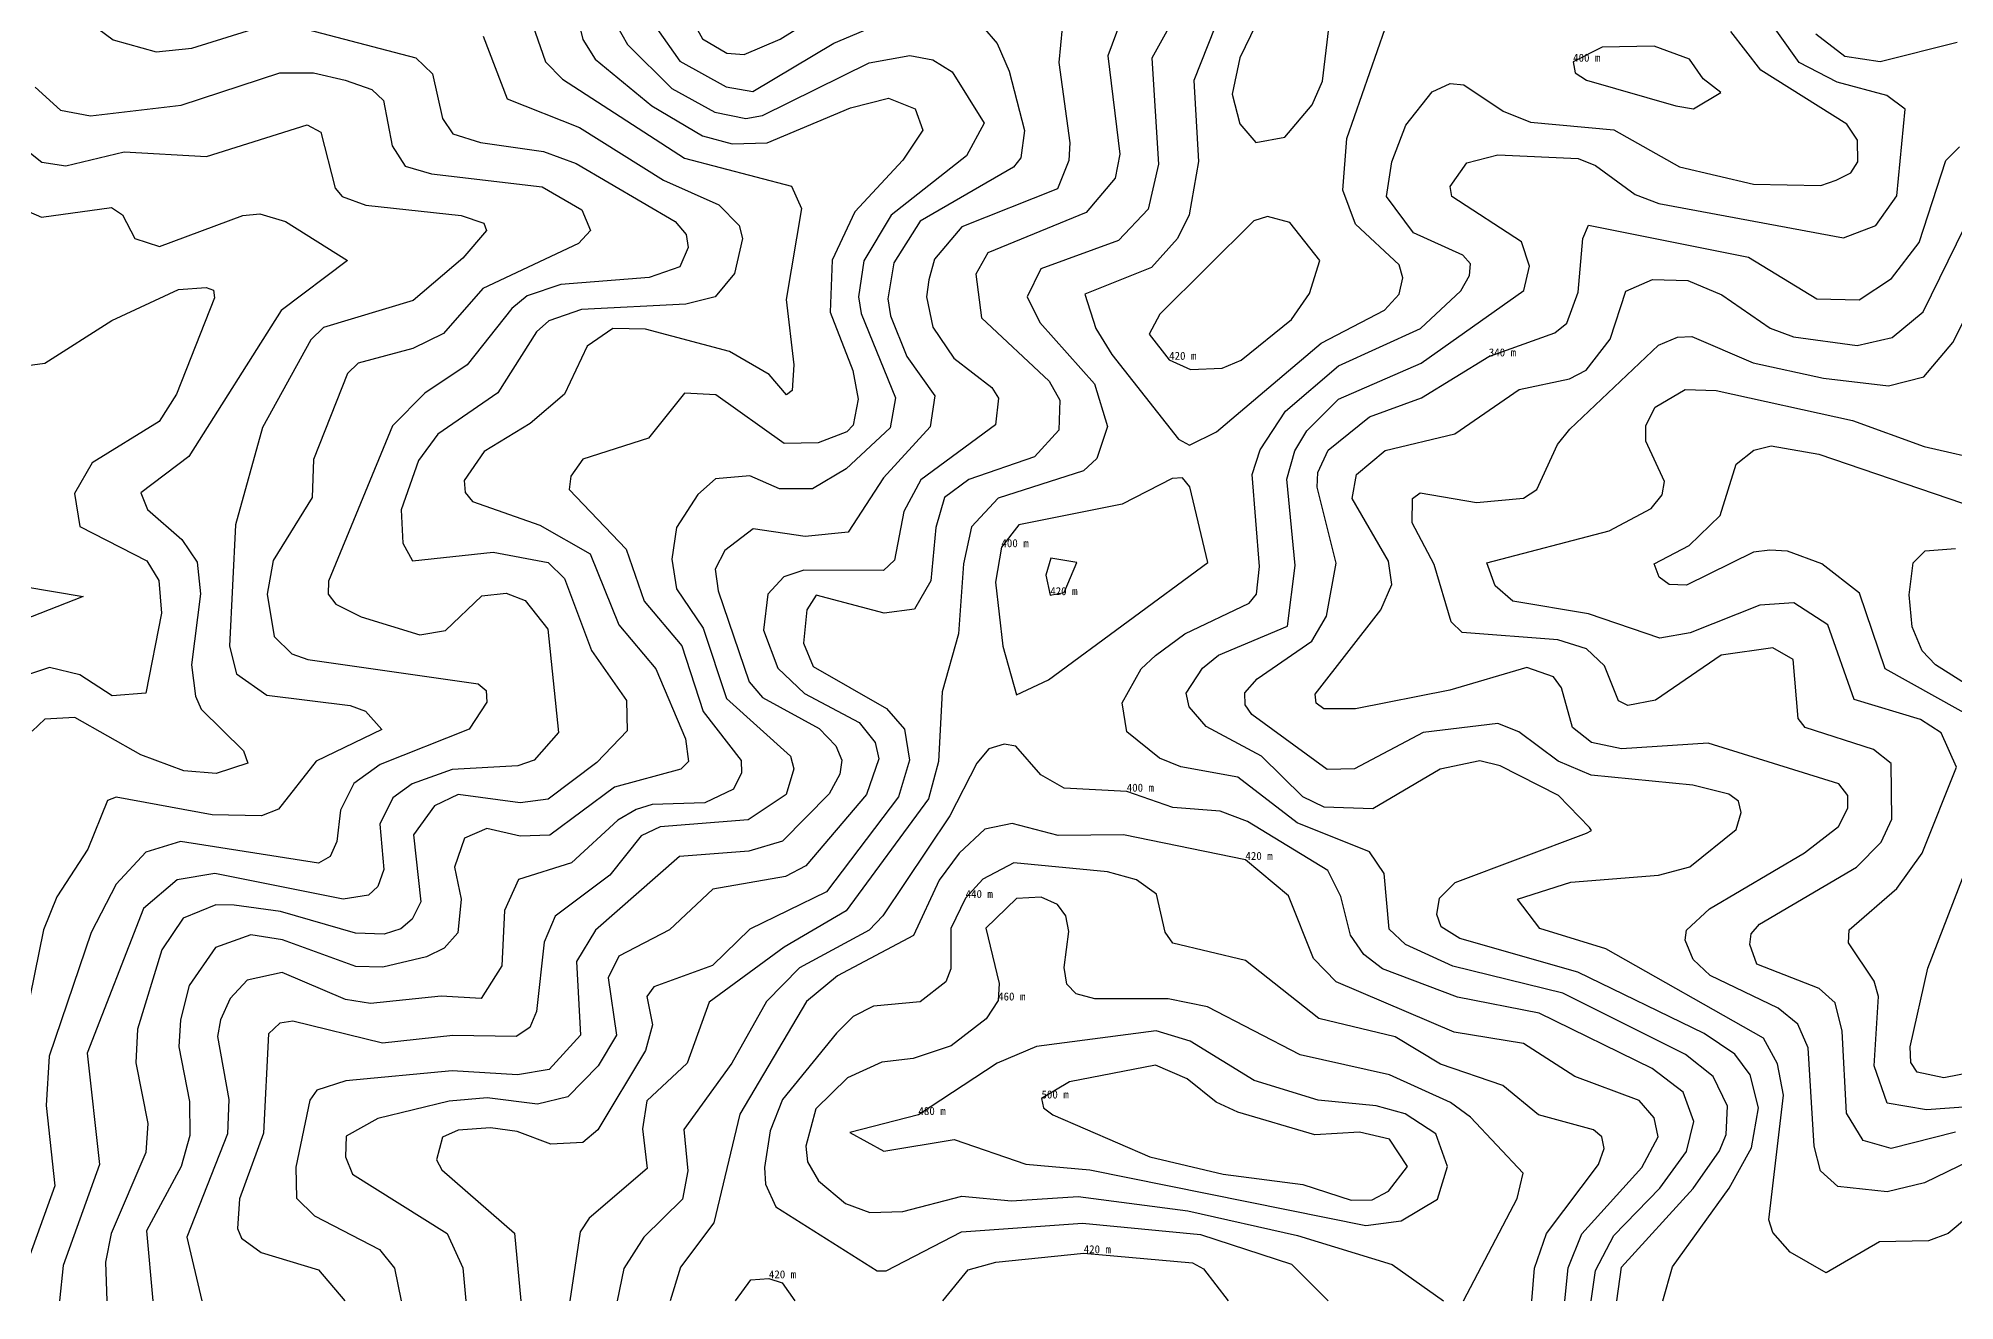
# Model space of a CAD drawing. Extents: x 111 to 2218288, y 28 to 1447839.
# Drawn here: x 110.82632 to 110.84488, y 27.71234 to 27.72457 of the extents above; entities that cross this region are included whole.
import ezdxf

# ---------------------------------------------------------------- set-up
doc = ezdxf.new("R2010")
doc.units = 0
doc.header["$MEASUREMENT"] = 0
for name, color, linetype in [('Contour_Line_Intermediate', 7, 'Continuous'), ('Contour_Line_Major', 7, 'Continuous'), ('Contour_Line_Minor', 7, 'Continuous'), ('FeatureAttribs', 7, 'Continuous')]:
    doc.layers.add(name, color=color, linetype=linetype)
doc.styles.get("Standard").update_dxf_attribs({"font": 'simhei.ttf'})

# ---------------------------------------------------------------- blocks, each defined once
blk = doc.blocks.new('FEATURE')

msp = doc.modelspace()

# ---------------------------------------------------------------- linework, layer by layer
at = {"layer": 'Contour_Line_Intermediate', "color": 36, "true_color": 0x804000}
for points in [[(110.831915, 27.72471, 220), (110.832026, 27.724516, 220), (110.832456, 27.724088, 220), (110.832871, 27.723859, 220), (110.833173, 27.723798, 220), (110.833334, 27.723827, 220), (110.834367, 27.724338, 220), (110.834761, 27.724407, 220), (110.834982, 27.724367, 220), (110.83517, 27.724251, 220), (110.835479, 27.723753, 220), (110.83531, 27.723437, 220), (110.834581, 27.722862, 220), (110.834316, 27.722418, 220), (110.834264, 27.722069, 220), (110.834289, 27.721907, 220), (110.834623, 27.721089, 220), (110.83457, 27.720801, 220), (110.834145, 27.720401, 220), (110.833816, 27.72021, 220), (110.833496, 27.720208, 220), (110.83321, 27.720333, 220), (110.832879, 27.720306, 220), (110.832705, 27.720155, 220), (110.8325, 27.719835, 220), (110.832455, 27.719527, 220), (110.832501, 27.719239, 220), (110.832759, 27.718857, 220), (110.832984, 27.718177, 220), (110.833604, 27.717616, 220), (110.833638, 27.717496, 220), (110.833563, 27.717247, 220), (110.833194, 27.716999, 220), (110.832341, 27.716932, 220), (110.832156, 27.716845, 220), (110.831853, 27.716463, 220), (110.831324, 27.716067, 220), (110.831219, 27.715814, 220), (110.831142, 27.715143, 220), (110.83108, 27.714988, 220), (110.830947, 27.7149, 220), (110.830332, 27.714912, 220), (110.829652, 27.714835, 220), (110.828782, 27.715048, 220), (110.828657, 27.71503, 220), (110.828548, 27.714927, 220), (110.828497, 27.713965, 220), (110.828265, 27.713326, 220), (110.828245, 27.713041, 220), (110.828285, 27.712946, 220), (110.828475, 27.712809, 220), (110.829031, 27.712638, 220), (110.829285, 27.71234, 220)], [(110.84489, 27.713974, 220), (110.844268, 27.713814, 220), (110.843996, 27.713893, 220), (110.843835, 27.714157, 220), (110.843792, 27.714954, 220), (110.843725, 27.715227, 220), (110.843572, 27.715366, 220), (110.842968, 27.715601, 220), (110.842898, 27.715791, 220), (110.842913, 27.715896, 220), (110.842994, 27.715988, 220), (110.843933, 27.716541, 220), (110.84417, 27.716784, 220), (110.844274, 27.717007, 220), (110.844269, 27.717548, 220), (110.844096, 27.717681, 220), (110.843435, 27.717897, 220), (110.843368, 27.717982, 220), (110.84332, 27.718556, 220), (110.843121, 27.718668, 220), (110.842621, 27.718597, 220), (110.841986, 27.71816, 220), (110.841718, 27.718109, 220), (110.841625, 27.718153, 220), (110.84149, 27.718494, 220), (110.841317, 27.718658, 220), (110.841037, 27.718745, 220), (110.840111, 27.718816, 220), (110.840005, 27.718919, 220), (110.839842, 27.719475, 220), (110.839627, 27.71988, 220), (110.83963, 27.720116, 220), (110.839704, 27.720171, 220), (110.840249, 27.720075, 220), (110.840705, 27.720119, 220), (110.840835, 27.720201, 220), (110.841035, 27.720637, 220), (110.841155, 27.720786, 220), (110.842014, 27.721602, 220), (110.842198, 27.721679, 220), (110.842337, 27.721686, 220), (110.84293, 27.721429, 220), (110.843613, 27.721282, 220), (110.844241, 27.721208, 220), (110.844585, 27.721294, 220), (110.844866, 27.721628, 220), (110.845431, 27.722746, 220)], [(110.839583, 27.713641, 420), (110.839409, 27.713906, 420), (110.839118, 27.713975, 420), (110.838685, 27.713947, 420), (110.837937, 27.714166, 420), (110.837729, 27.714263, 420), (110.837447, 27.714491, 420), (110.83714, 27.714624, 420), (110.836306, 27.71446, 420), (110.836036, 27.7143, 420), (110.836057, 27.714211, 420), (110.836147, 27.714142, 420), (110.837086, 27.713736, 420), (110.837795, 27.713568, 420), (110.838568, 27.713466, 420), (110.839036, 27.713316, 420), (110.83924, 27.713319, 420), (110.839398, 27.713401, 420), (110.839583, 27.713641, 420)]]:
    msp.add_polyline3d(points, dxfattribs=at)
at = {"layer": 'Contour_Line_Major', "color": 36, "true_color": 0x804000}
for points in [[(110.837913, 27.725181, 320), (110.837511, 27.724167, 320), (110.837557, 27.72338, 320), (110.837468, 27.722864, 320), (110.837355, 27.722634, 320), (110.837102, 27.722353, 320), (110.836456, 27.722096, 320), (110.836564, 27.721761, 320), (110.836716, 27.721511, 320), (110.837363, 27.720691, 320), (110.837471, 27.720632, 320), (110.837733, 27.720762, 320), (110.838747, 27.721621, 320), (110.839358, 27.72194, 320), (110.8395, 27.722095, 320), (110.839536, 27.722253, 320), (110.839502, 27.722379, 320), (110.839078, 27.722772, 320), (110.838956, 27.723103, 320), (110.838995, 27.723603, 320), (110.839365, 27.724671, 320)], [(110.842618, 27.724049, 320), (110.842446, 27.724181, 320), (110.842313, 27.724373, 320), (110.841972, 27.724499, 320), (110.841467, 27.72449, 320), (110.841187, 27.724348, 320), (110.841208, 27.724241, 320), (110.841316, 27.724169, 320), (110.842181, 27.723921, 320), (110.842352, 27.723891, 320), (110.842618, 27.724049, 320)], [(110.826287, 27.724101, 120), (110.826532, 27.723878, 120), (110.826821, 27.723823, 120), (110.8277, 27.723926, 120), (110.828658, 27.72424, 120), (110.828984, 27.724239, 120), (110.829288, 27.724168, 120), (110.829549, 27.72408, 120), (110.829661, 27.723973, 120), (110.829745, 27.723532, 120), (110.82987, 27.723334, 120), (110.830127, 27.723262, 120), (110.831197, 27.723135, 120), (110.831581, 27.722911, 120), (110.831667, 27.722711, 120), (110.83155, 27.722586, 120), (110.830623, 27.722151, 120), (110.830242, 27.721714, 120), (110.829946, 27.721569, 120), (110.829416, 27.721427, 120), (110.829312, 27.721326, 120), (110.828982, 27.720492, 120), (110.828971, 27.720124, 120), (110.828591, 27.719515, 120), (110.828535, 27.719187, 120), (110.8286, 27.718777, 120), (110.828774, 27.718609, 120), (110.828929, 27.718555, 120), (110.830577, 27.718319, 120), (110.830654, 27.718255, 120), (110.830663, 27.718141, 120), (110.830492, 27.717878, 120), (110.829627, 27.717538, 120), (110.829374, 27.717352, 120), (110.829245, 27.717093, 120), (110.829209, 27.71679, 120), (110.829144, 27.716646, 120), (110.829032, 27.716582, 120), (110.827694, 27.716791, 120), (110.827359, 27.716686, 120), (110.827071, 27.716377, 120), (110.826828, 27.71591, 120), (110.826423, 27.71471, 120), (110.826391, 27.714233, 120), (110.826477, 27.713454, 120), (110.826193, 27.712664, 120)], [(110.837649, 27.719496, 320), (110.837474, 27.720228, 320), (110.837402, 27.720316, 320), (110.837301, 27.720308, 320), (110.836816, 27.720059, 320), (110.835816, 27.719861, 320), (110.835648, 27.719643, 320), (110.835589, 27.719305, 320), (110.835661, 27.718685, 320), (110.835793, 27.718212, 320), (110.836105, 27.718358, 320), (110.837649, 27.719496, 320)], [(110.841363, 27.71234, 320), (110.841404, 27.712633, 320), (110.841582, 27.712972, 320), (110.842026, 27.713431, 320), (110.842286, 27.713787, 320), (110.842356, 27.714076, 320), (110.842252, 27.714361, 320), (110.841953, 27.71459, 320), (110.840859, 27.715126, 320), (110.840068, 27.715283, 320), (110.839339, 27.715558, 320), (110.839159, 27.715697, 320), (110.839031, 27.715883, 320), (110.838937, 27.716259, 320), (110.838811, 27.716509, 320), (110.838033, 27.716984, 320), (110.837768, 27.717086, 320), (110.837308, 27.717121, 320), (110.836862, 27.717274, 320), (110.836255, 27.717307, 320), (110.836029, 27.717438, 320), (110.835787, 27.717716, 320), (110.835673, 27.717735, 320), (110.835525, 27.717688, 320), (110.835409, 27.717549, 320), (110.835147, 27.71704, 320), (110.8345, 27.716069, 320), (110.834366, 27.715932, 320), (110.833692, 27.715565, 320), (110.833372, 27.715239, 320), (110.833037, 27.714641, 320), (110.83257, 27.713999, 320), (110.832611, 27.7136, 320), (110.832559, 27.713325, 320), (110.832182, 27.712955, 320), (110.831988, 27.712652, 320), (110.831926, 27.71234, 320)]]:
    msp.add_polyline3d(points, dxfattribs=at)
at = {"layer": 'Contour_Line_Minor', "color": 36, "true_color": 0x804000}
for points in [[(110.836971, 27.725201, 280), (110.836678, 27.724405, 280), (110.836794, 27.723451, 280), (110.836751, 27.723218, 280), (110.836469, 27.722886, 280), (110.835517, 27.722496, 280), (110.8354, 27.72229, 280), (110.835455, 27.721867, 280), (110.83611, 27.721251, 280), (110.836213, 27.721068, 280), (110.836204, 27.720778, 280), (110.835967, 27.720518, 280), (110.835333, 27.720298, 280), (110.835095, 27.720124, 280), (110.835013, 27.719835, 280), (110.834965, 27.719317, 280), (110.834807, 27.719042, 280), (110.834512, 27.719003, 280), (110.833852, 27.719177, 280), (110.833762, 27.719036, 280), (110.833731, 27.718712, 280), (110.833823, 27.718488, 280), (110.834533, 27.71808, 280), (110.83471, 27.717878, 280), (110.834758, 27.71758, 280), (110.834652, 27.717223, 280), (110.833954, 27.716303, 280), (110.833209, 27.715941, 280), (110.83285, 27.715588, 280), (110.832281, 27.715382, 280), (110.832213, 27.715288, 280), (110.832266, 27.715014, 280), (110.8322, 27.714764, 280), (110.831739, 27.713996, 280), (110.831591, 27.713874, 280), (110.831282, 27.713856, 280), (110.830957, 27.713981, 280), (110.830697, 27.714015, 280), (110.830383, 27.713994, 280), (110.830231, 27.713924, 280), (110.830173, 27.713705, 280), (110.830226, 27.713608, 280), (110.830931, 27.712994, 280), (110.830992, 27.71234, 280)], [(110.837538, 27.725165, 300), (110.837106, 27.724382, 300), (110.837168, 27.723355, 300), (110.837068, 27.72292, 300), (110.836781, 27.722616, 300), (110.836028, 27.722339, 300), (110.835898, 27.72207, 300), (110.836021, 27.721819, 300), (110.836548, 27.721227, 300), (110.836676, 27.720813, 300), (110.836571, 27.720504, 300), (110.836444, 27.720383, 300), (110.835615, 27.720119, 300), (110.835359, 27.719839, 300), (110.83528, 27.719481, 300), (110.835232, 27.718803, 300), (110.835072, 27.718242, 300), (110.835038, 27.717565, 300), (110.83494, 27.717205, 300), (110.834142, 27.716118, 300), (110.833544, 27.715765, 300), (110.832815, 27.715232, 300), (110.832602, 27.714643, 300), (110.832211, 27.714277, 300), (110.83217, 27.714007, 300), (110.832215, 27.713621, 300), (110.831655, 27.713139, 300), (110.831567, 27.713008, 300), (110.831466, 27.71234, 300)], [(110.831475, 27.725046, 200), (110.831591, 27.724564, 200), (110.831713, 27.724372, 200), (110.83226, 27.723919, 200), (110.832751, 27.723629, 200), (110.833039, 27.723551, 200), (110.833377, 27.723562, 200), (110.834185, 27.723902, 200), (110.834553, 27.723996, 200), (110.834811, 27.723891, 200), (110.834887, 27.723686, 200), (110.834693, 27.723394, 200), (110.834228, 27.722892, 200), (110.834007, 27.722425, 200), (110.833989, 27.72192, 200), (110.834208, 27.721356, 200), (110.834261, 27.721079, 200), (110.834212, 27.720827, 200), (110.83415, 27.720761, 200), (110.833873, 27.720655, 200), (110.833544, 27.720647, 200), (110.83288, 27.72112, 200), (110.832577, 27.721135, 200), (110.832229, 27.720701, 200), (110.831592, 27.720495, 200), (110.831475, 27.720332, 200), (110.831459, 27.720202, 200), (110.832013, 27.719624, 200), (110.832186, 27.71912, 200), (110.832551, 27.718686, 200), (110.832759, 27.718051, 200), (110.833126, 27.717574, 200), (110.83313, 27.717455, 200), (110.833052, 27.717298, 200), (110.832773, 27.717164, 200), (110.832263, 27.717149, 200), (110.83211, 27.7171, 200), (110.83193, 27.716997, 200), (110.831481, 27.716584, 200), (110.830968, 27.716423, 200), (110.830832, 27.716123, 200), (110.830806, 27.715586, 200), (110.830607, 27.71527, 200), (110.830219, 27.715291, 200), (110.829536, 27.715219, 200), (110.829292, 27.71526, 200), (110.82868, 27.715521, 200), (110.82834, 27.715448, 200), (110.828175, 27.715268, 200), (110.828082, 27.715062, 200), (110.828053, 27.7149, 200), (110.828163, 27.714291, 200), (110.828151, 27.713956, 200), (110.827754, 27.712956, 200), (110.8279, 27.71234, 200)], [(110.832619, 27.724809, 260), (110.83275, 27.724569, 260), (110.832988, 27.724431, 260), (110.833155, 27.724418, 260), (110.833503, 27.724566, 260), (110.834187, 27.724992, 260)], [(110.838265, 27.725021, 340), (110.837959, 27.724386, 340), (110.837884, 27.724033, 340), (110.837958, 27.723746, 340), (110.838113, 27.723566, 340), (110.838393, 27.723615, 340), (110.838658, 27.723929, 340), (110.838758, 27.724159, 340), (110.838821, 27.724673, 340)], [(110.826757, 27.72477, 140), (110.827043, 27.72456, 140), (110.827458, 27.724444, 140), (110.827803, 27.724478, 140), (110.828487, 27.724693, 140)], [(110.831056, 27.724848, 180), (110.831229, 27.724347, 180), (110.831395, 27.724178, 180), (110.832576, 27.723413, 180), (110.833615, 27.723141, 180), (110.83371, 27.722925, 180), (110.833563, 27.722043, 180), (110.833637, 27.721409, 180), (110.833619, 27.721162, 180), (110.833564, 27.721118, 180), (110.833398, 27.721317, 180), (110.833013, 27.721541, 180), (110.832199, 27.721756, 180), (110.831883, 27.721762, 180), (110.831634, 27.721592, 180), (110.831416, 27.721126, 180), (110.831082, 27.72084, 180), (110.830635, 27.72057, 180), (110.830441, 27.720289, 180), (110.830451, 27.720174, 180), (110.830522, 27.720086, 180), (110.831174, 27.719855, 180), (110.831664, 27.71958, 180), (110.831942, 27.718892, 180), (110.8323, 27.718463, 180), (110.832586, 27.717787, 180), (110.832617, 27.717566, 180), (110.832543, 27.717492, 180), (110.8319, 27.717317, 180), (110.831274, 27.716852, 180), (110.830985, 27.716842, 180), (110.830663, 27.716915, 180), (110.830445, 27.716823, 180), (110.83035, 27.716541, 180), (110.830414, 27.716233, 180), (110.830381, 27.715907, 180), (110.83025, 27.715756, 180), (110.830079, 27.715672, 180), (110.829655, 27.715573, 180), (110.829392, 27.715579, 180), (110.828681, 27.715839, 180), (110.828377, 27.715886, 180), (110.828032, 27.715762, 180), (110.827778, 27.715394, 180), (110.827693, 27.715063, 180), (110.827679, 27.7148, 180), (110.82778, 27.71427, 180), (110.827786, 27.713941, 180), (110.827702, 27.713642, 180), (110.827366, 27.713018, 180), (110.827426, 27.71234, 180)], [(110.836254, 27.724843, 260), (110.836203, 27.72434, 260), (110.83631, 27.723561, 260), (110.836301, 27.723389, 260), (110.83619, 27.723116, 260), (110.835263, 27.722748, 260), (110.835, 27.722433, 260), (110.834944, 27.722235, 260), (110.834923, 27.72207, 260), (110.834983, 27.721774, 260), (110.835188, 27.721476, 260), (110.835556, 27.721191, 260), (110.835618, 27.721088, 260), (110.835589, 27.720829, 260), (110.834867, 27.720296, 260), (110.834701, 27.71999, 260), (110.834613, 27.719516, 260), (110.834504, 27.719417, 260), (110.833732, 27.719421, 260), (110.833541, 27.719355, 260), (110.833386, 27.719186, 260), (110.833343, 27.718838, 260), (110.833483, 27.718469, 260), (110.83374, 27.718226, 260), (110.834271, 27.717944, 260), (110.834425, 27.717749, 260), (110.834461, 27.717591, 260), (110.834342, 27.717245, 260), (110.833752, 27.716555, 260), (110.833557, 27.716452, 260), (110.832852, 27.71633, 260), (110.832433, 27.715934, 260), (110.831942, 27.71568, 260), (110.831836, 27.715468, 260), (110.831917, 27.714914, 260), (110.831742, 27.714615, 260), (110.831448, 27.714315, 260), (110.831152, 27.714246, 260), (110.830665, 27.714306, 260), (110.830296, 27.714274, 260), (110.829606, 27.714106, 260), (110.829299, 27.713936, 260), (110.829292, 27.713733, 260), (110.829359, 27.713566, 260), (110.830279, 27.712991, 260), (110.830431, 27.712658, 260), (110.83046, 27.71234, 260)], [(110.842057, 27.71234, 280), (110.842151, 27.71267, 280), (110.8427, 27.713432, 280), (110.842914, 27.713821, 280), (110.842982, 27.714211, 280), (110.842901, 27.714528, 280), (110.842753, 27.714729, 280), (110.842455, 27.714931, 280), (110.841231, 27.715524, 280), (110.840089, 27.715849, 280), (110.839908, 27.715962, 280), (110.839867, 27.716083, 280), (110.839891, 27.716241, 280), (110.840044, 27.716394, 280), (110.841315, 27.716871, 280), (110.841366, 27.716896, 280), (110.841345, 27.716927, 280), (110.841044, 27.717238, 280), (110.84048, 27.717525, 280), (110.840282, 27.717572, 280), (110.839898, 27.717491, 280), (110.839245, 27.717107, 280), (110.838775, 27.717123, 280), (110.838568, 27.717224, 280), (110.838168, 27.717619, 280), (110.837633, 27.717905, 280), (110.837468, 27.718097, 280), (110.837438, 27.718227, 280), (110.837597, 27.71847, 280), (110.837752, 27.718595, 280), (110.838421, 27.718878, 280), (110.838494, 27.719467, 280), (110.838412, 27.720303, 280), (110.838492, 27.720578, 280), (110.838608, 27.720769, 280), (110.838915, 27.721079, 280), (110.839713, 27.721426, 280), (110.84071, 27.722129, 280), (110.840764, 27.722367, 280), (110.840688, 27.722602, 280), (110.84001, 27.723041, 280), (110.839996, 27.723137, 280), (110.840156, 27.723368, 280), (110.840456, 27.723444, 280), (110.841234, 27.723409, 280), (110.841404, 27.723343, 280), (110.841787, 27.723062, 280), (110.842017, 27.722973, 280), (110.843805, 27.722642, 280), (110.844121, 27.722759, 280), (110.844324, 27.723047, 280), (110.844405, 27.723887, 280), (110.844226, 27.724021, 280), (110.843744, 27.724151, 280), (110.843376, 27.724339, 280), (110.842976, 27.724901, 280)], [(110.828716, 27.724716, 140), (110.829973, 27.724386, 140), (110.830136, 27.724231, 140), (110.830233, 27.723797, 140), (110.830334, 27.72365, 140), (110.830601, 27.723564, 140), (110.83121, 27.723477, 140), (110.831528, 27.723362, 140), (110.832486, 27.722798, 140), (110.832594, 27.722672, 140), (110.832614, 27.722548, 140), (110.832531, 27.722361, 140), (110.832236, 27.722255, 140), (110.831379, 27.72219, 140), (110.831054, 27.722078, 140), (110.830904, 27.721955, 140), (110.830473, 27.721411, 140), (110.83006, 27.721137, 140), (110.829749, 27.720818, 140), (110.829129, 27.719312, 140), (110.829125, 27.719189, 140), (110.8292, 27.71909, 140), (110.829443, 27.718968, 140), (110.830013, 27.718794, 140), (110.830262, 27.718836, 140), (110.830614, 27.71917, 140), (110.830848, 27.719196, 140), (110.831033, 27.719126, 140), (110.831252, 27.718848, 140), (110.831358, 27.717848, 140), (110.831122, 27.71758, 140), (110.830961, 27.717524, 140), (110.830326, 27.717489, 140), (110.829939, 27.717348, 140), (110.829752, 27.717215, 140), (110.829626, 27.716959, 140), (110.829664, 27.716518, 140), (110.829606, 27.716353, 140), (110.829516, 27.716272, 140), (110.829269, 27.716233, 140), (110.828027, 27.716481, 140), (110.827663, 27.71642, 140), (110.827334, 27.716142, 140), (110.826789, 27.714739, 140), (110.826909, 27.713661, 140), (110.826558, 27.712681, 140), (110.826523, 27.71234, 140)], [(110.830625, 27.724597, 160), (110.83086, 27.723988, 160), (110.831561, 27.72371, 160), (110.832373, 27.7232, 160), (110.832911, 27.722961, 160), (110.833107, 27.722762, 160), (110.83314, 27.722636, 160), (110.833061, 27.722295, 160), (110.832875, 27.722069, 160), (110.83259, 27.721999, 160), (110.831578, 27.721948, 160), (110.831262, 27.721836, 160), (110.831142, 27.721729, 160), (110.830768, 27.721139, 160), (110.830188, 27.720737, 160), (110.830001, 27.720484, 160), (110.829831, 27.720006, 160), (110.829848, 27.719681, 160), (110.829943, 27.71951, 160), (110.830722, 27.719596, 160), (110.831257, 27.719496, 160), (110.831415, 27.719339, 160), (110.831677, 27.718643, 160), (110.832014, 27.718157, 160), (110.832021, 27.717863, 160), (110.831728, 27.717557, 160), (110.831257, 27.717201, 160), (110.830985, 27.717165, 160), (110.830384, 27.717246, 160), (110.830156, 27.717135, 160), (110.829953, 27.716854, 160), (110.830021, 27.716206, 160), (110.82994, 27.716038, 160), (110.82983, 27.715944, 160), (110.829667, 27.715892, 160), (110.82939, 27.715901, 160), (110.828663, 27.716111, 160), (110.828214, 27.716174, 160), (110.828036, 27.716177, 160), (110.827719, 27.716049, 160), (110.827512, 27.715741, 160), (110.827276, 27.714973, 160), (110.827262, 27.714645, 160), (110.827376, 27.714056, 160), (110.827358, 27.713775, 160), (110.827023, 27.712993, 160), (110.826969, 27.712713, 160), (110.826981, 27.71234, 160)], [(110.835468, 27.724686, 240), (110.835605, 27.724524, 240), (110.835723, 27.724256, 240), (110.83587, 27.72368, 240), (110.835836, 27.723416, 240), (110.835765, 27.723326, 240), (110.834862, 27.722801, 240), (110.834605, 27.722398, 240), (110.834546, 27.72205, 240), (110.834572, 27.721884, 240), (110.834731, 27.721491, 240), (110.835001, 27.721109, 240), (110.834956, 27.720808, 240), (110.834505, 27.720314, 240), (110.834162, 27.719787, 240), (110.833746, 27.719747, 240), (110.833241, 27.719821, 240), (110.832967, 27.71961, 240), (110.832873, 27.719429, 240), (110.832902, 27.719219, 240), (110.833203, 27.718338, 240), (110.833334, 27.718186, 240), (110.833882, 27.717887, 240), (110.834045, 27.717719, 240), (110.8341, 27.717578, 240), (110.834082, 27.717443, 240), (110.83398, 27.717253, 240), (110.833528, 27.716793, 240), (110.8332, 27.716698, 240), (110.83253, 27.716645, 240), (110.831716, 27.715932, 240), (110.831532, 27.715628, 240), (110.83157, 27.714913, 240), (110.831265, 27.71458, 240), (110.83096, 27.71453, 240), (110.830325, 27.714568, 240), (110.829296, 27.714472, 240), (110.829016, 27.714382, 240), (110.828947, 27.714285, 240), (110.828811, 27.713634, 240), (110.828819, 27.713333, 240), (110.828991, 27.713164, 240), (110.829623, 27.712835, 240), (110.829769, 27.712656, 240), (110.829833, 27.71234, 240)], [(110.832309, 27.724671, 240), (110.832533, 27.724353, 240), (110.832982, 27.724105, 240), (110.833238, 27.724059, 240), (110.834025, 27.724528, 240), (110.834493, 27.724725, 240)], [(110.841611, 27.71234, 300), (110.841657, 27.712666, 300), (110.842351, 27.713427, 300), (110.842605, 27.713793, 300), (110.842669, 27.713951, 300), (110.842684, 27.714224, 300), (110.842542, 27.714513, 300), (110.842276, 27.714725, 300), (110.841087, 27.715321, 300), (110.840021, 27.715584, 300), (110.839563, 27.715791, 300), (110.839403, 27.715942, 300), (110.839355, 27.716482, 300), (110.839213, 27.71669, 300), (110.838512, 27.716971, 300), (110.837938, 27.717415, 300), (110.837385, 27.717515, 300), (110.837178, 27.717599, 300), (110.836862, 27.717854, 300), (110.836816, 27.718135, 300), (110.837003, 27.718463, 300), (110.83714, 27.718594, 300), (110.837426, 27.718803, 300), (110.838047, 27.7191, 300), (110.838119, 27.719188, 300), (110.838149, 27.719457, 300), (110.838078, 27.720346, 300), (110.838154, 27.720587, 300), (110.8384, 27.72096, 300), (110.838915, 27.7214, 300), (110.839708, 27.721762, 300), (110.840099, 27.722127, 300), (110.840184, 27.722276, 300), (110.840193, 27.722389, 300), (110.840117, 27.722474, 300), (110.839639, 27.722689, 300), (110.83938, 27.723042, 300), (110.839431, 27.723379, 300), (110.839566, 27.723733, 300), (110.839822, 27.724056, 300), (110.839994, 27.724137, 300), (110.840127, 27.724125, 300), (110.840508, 27.723869, 300), (110.840775, 27.723761, 300), (110.841581, 27.723688, 300), (110.842216, 27.72333, 300), (110.842934, 27.72316, 300), (110.843586, 27.723149, 300), (110.843736, 27.7232, 300), (110.843878, 27.723271, 300), (110.843946, 27.723378, 300), (110.843942, 27.723586, 300), (110.84384, 27.723744, 300), (110.843004, 27.724267, 300), (110.842714, 27.724641, 300)], [(110.844908, 27.724535, 260), (110.844162, 27.724346, 260), (110.84382, 27.724397, 260), (110.843537, 27.724616, 260)], [(110.826063, 27.723604, 100), (110.826351, 27.723375, 100), (110.826583, 27.72334, 100), (110.827147, 27.723475, 100), (110.827946, 27.723429, 100), (110.828921, 27.723737, 100), (110.829054, 27.723665, 100), (110.829194, 27.723122, 100), (110.829262, 27.723043, 100), (110.82949, 27.722959, 100), (110.830414, 27.722858, 100), (110.830634, 27.722782, 100), (110.830658, 27.722711, 100), (110.830431, 27.722445, 100), (110.829949, 27.722034, 100), (110.829079, 27.721772, 100), (110.828956, 27.721654, 100), (110.828488, 27.720804, 100), (110.828228, 27.719861, 100), (110.828169, 27.718684, 100), (110.828238, 27.718416, 100), (110.828529, 27.718209, 100), (110.829338, 27.718109, 100), (110.829485, 27.718053, 100), (110.829645, 27.717877, 100), (110.82901, 27.71757, 100), (110.828644, 27.717104, 100), (110.82848, 27.717039, 100), (110.828001, 27.71705, 100), (110.827071, 27.717221, 100), (110.826986, 27.717187, 100), (110.826797, 27.716717, 100), (110.826497, 27.716254, 100), (110.826366, 27.715934, 100), (110.825972, 27.713994, 100)], [(110.845215, 27.713322, 260), (110.84482, 27.712991, 260), (110.844631, 27.712921, 260), (110.844156, 27.71291, 260), (110.84364, 27.71261, 260), (110.843288, 27.712812, 260), (110.843121, 27.713, 260), (110.843083, 27.713124, 260), (110.843226, 27.714332, 260), (110.843168, 27.714637, 260), (110.843032, 27.714883, 260), (110.841503, 27.715749, 260), (110.840865, 27.715949, 260), (110.840648, 27.716233, 260), (110.841165, 27.716395, 260), (110.842015, 27.716463, 260), (110.842319, 27.716545, 260), (110.842765, 27.716908, 260), (110.842814, 27.717071, 260), (110.84279, 27.717182, 260), (110.842694, 27.71725, 260), (110.842348, 27.717335, 260), (110.841363, 27.717435, 260), (110.841043, 27.717569, 260), (110.84066, 27.717852, 260), (110.840458, 27.717934, 260), (110.839733, 27.717846, 260), (110.83907, 27.717496, 260), (110.838804, 27.717487, 260), (110.838075, 27.71802, 260), (110.838008, 27.718114, 260), (110.838007, 27.718231, 260), (110.838124, 27.718368, 260), (110.838654, 27.718731, 260), (110.838798, 27.718975, 260), (110.838892, 27.719488, 260), (110.838708, 27.720224, 260), (110.838713, 27.720366, 260), (110.838815, 27.720584, 260), (110.839213, 27.720907, 260), (110.839719, 27.721091, 260), (110.84037, 27.721492, 260), (110.841009, 27.72172, 260), (110.841127, 27.721813, 260), (110.841237, 27.722116, 260), (110.841282, 27.722633, 260), (110.841337, 27.722764, 260), (110.842887, 27.722455, 260), (110.843547, 27.722051, 260), (110.843959, 27.722041, 260), (110.844271, 27.722247, 260), (110.84454, 27.722596, 260), (110.844798, 27.723389, 260), (110.84493, 27.723523, 260)], [(110.825943, 27.723017, 80), (110.826347, 27.72284, 80), (110.827025, 27.722935, 80), (110.827131, 27.722865, 80), (110.827253, 27.722636, 80), (110.827492, 27.722558, 80), (110.828297, 27.722858, 80), (110.828463, 27.722873, 80), (110.828711, 27.722799, 80), (110.829311, 27.722422, 80), (110.82867, 27.721938, 80), (110.827775, 27.720521, 80), (110.827309, 27.720169, 80), (110.827373, 27.720009, 80), (110.827708, 27.719717, 80), (110.827855, 27.719497, 80), (110.827888, 27.71919, 80), (110.8278, 27.718503, 80), (110.827839, 27.718198, 80), (110.827893, 27.718074, 80), (110.828303, 27.717669, 80), (110.828348, 27.71755, 80), (110.82804, 27.71745, 80), (110.827726, 27.717476, 80), (110.827311, 27.717632, 80), (110.826669, 27.717992, 80), (110.826379, 27.717977, 80), (110.826256, 27.717859, 80)], [(110.84503, 27.713695, 240), (110.844591, 27.713484, 240), (110.844231, 27.713394, 240), (110.843751, 27.713447, 240), (110.843583, 27.713598, 240), (110.843521, 27.713839, 240), (110.843463, 27.71479, 240), (110.843364, 27.715021, 240), (110.843172, 27.715176, 240), (110.842516, 27.715492, 240), (110.84235, 27.715646, 240), (110.842272, 27.715835, 240), (110.842284, 27.71593, 240), (110.842509, 27.716137, 240), (110.84343, 27.716682, 240), (110.843757, 27.716937, 240), (110.843848, 27.717114, 240), (110.843847, 27.717235, 240), (110.84376, 27.71735, 240), (110.842495, 27.717742, 240), (110.841657, 27.717689, 240), (110.841366, 27.71775, 240), (110.841181, 27.717895, 240), (110.841073, 27.718281, 240), (110.840997, 27.718387, 240), (110.840737, 27.718476, 240), (110.839992, 27.718258, 240), (110.839079, 27.718077, 240), (110.83877, 27.718075, 240), (110.838696, 27.718131, 240), (110.838687, 27.718217, 240), (110.839324, 27.719036, 240), (110.839429, 27.71928, 240), (110.839397, 27.719509, 240), (110.839047, 27.720116, 240), (110.839089, 27.720348, 240), (110.839367, 27.720581, 240), (110.840042, 27.720742, 240), (110.840665, 27.721172, 240), (110.841151, 27.721274, 240), (110.841313, 27.721359, 240), (110.841545, 27.72166, 240), (110.841696, 27.722125, 240), (110.841957, 27.722237, 240), (110.842298, 27.722228, 240), (110.842626, 27.722087, 240), (110.843097, 27.721765, 240), (110.843323, 27.721682, 240), (110.84394, 27.721599, 240), (110.844278, 27.721675, 240), (110.844578, 27.721923, 240), (110.845143, 27.723078, 240)], [(110.838733, 27.722421, 340), (110.838441, 27.722788, 340), (110.838227, 27.722847, 340), (110.838094, 27.722805, 340), (110.837182, 27.7219, 340), (110.837078, 27.721706, 340), (110.837273, 27.721459, 340), (110.837481, 27.721364, 340), (110.837785, 27.721377, 340), (110.837971, 27.721457, 340), (110.838459, 27.72185, 340), (110.838631, 27.722101, 340), (110.838733, 27.722421, 340)], [(110.826091, 27.721386, 60), (110.82638, 27.721427, 60), (110.827029, 27.72184, 60), (110.827674, 27.722139, 60), (110.827944, 27.722161, 60), (110.828013, 27.722133, 60), (110.828022, 27.72206, 60), (110.827655, 27.721127, 60), (110.827489, 27.720861, 60), (110.826838, 27.720461, 60), (110.826666, 27.720164, 60), (110.82672, 27.719845, 60), (110.827368, 27.71951, 60), (110.827485, 27.719321, 60), (110.82751, 27.719004, 60), (110.827359, 27.718227, 60), (110.827031, 27.718201, 60), (110.826718, 27.718406, 60), (110.826424, 27.718478, 60), (110.826056, 27.718354, 60)], [(110.84528, 27.714238, 200), (110.844611, 27.714191, 200), (110.844229, 27.714256, 200), (110.844102, 27.714616, 200), (110.844146, 27.715289, 200), (110.844103, 27.715438, 200), (110.843854, 27.715809, 200), (110.843862, 27.715933, 200), (110.844324, 27.716335, 200), (110.844568, 27.716678, 200), (110.844902, 27.717512, 200), (110.844754, 27.717844, 200), (110.844552, 27.717973, 200), (110.843909, 27.718168, 200), (110.843653, 27.718891, 200), (110.843324, 27.719103, 200), (110.842996, 27.719082, 200), (110.842321, 27.718812, 200), (110.842027, 27.718762, 200), (110.841335, 27.718996, 200), (110.840602, 27.719119, 200), (110.84043, 27.719267, 200), (110.84035, 27.71949, 200), (110.841537, 27.719801, 200), (110.841943, 27.720019, 200), (110.84205, 27.720149, 200), (110.842073, 27.72028, 200), (110.84189, 27.72067, 200), (110.841892, 27.720823, 200), (110.841981, 27.721, 200), (110.842273, 27.721171, 200), (110.842573, 27.721161, 200), (110.843895, 27.720872, 200), (110.844587, 27.720618, 200), (110.845238, 27.720471, 200)], [(110.845173, 27.717927, 180), (110.844209, 27.718464, 180), (110.843961, 27.719196, 180), (110.843595, 27.719483, 180), (110.843263, 27.719605, 180), (110.843093, 27.719613, 180), (110.842933, 27.719595, 180), (110.842286, 27.719276, 180), (110.842117, 27.719282, 180), (110.842022, 27.719353, 180), (110.841972, 27.719481, 180), (110.84231, 27.719659, 180), (110.842611, 27.71995, 180), (110.842768, 27.720446, 180), (110.842936, 27.720584, 180), (110.843104, 27.720624, 180), (110.843568, 27.720544, 180), (110.8451, 27.720021, 180)], [(110.84562, 27.717919, 160), (110.844699, 27.718502, 160), (110.844567, 27.718638, 160), (110.844471, 27.718871, 160), (110.844442, 27.719182, 160), (110.84448, 27.719492, 160), (110.844597, 27.719609, 160), (110.84489, 27.719629, 160)], [(110.836377, 27.719496, 340), (110.836126, 27.719537, 340), (110.836078, 27.719373, 340), (110.836121, 27.719178, 340), (110.836256, 27.719203, 340), (110.836377, 27.719496, 340)], [(110.826175, 27.719262, 40), (110.826752, 27.719165, 40), (110.82558, 27.718707, 40)], [(110.84524, 27.714591, 180), (110.844779, 27.714499, 180), (110.844519, 27.714556, 180), (110.844458, 27.71465, 180), (110.844453, 27.7148, 180), (110.844622, 27.715564, 180), (110.845312, 27.717342, 180)], [(110.841106, 27.71234, 340), (110.841139, 27.712659, 340), (110.841272, 27.712987, 340), (110.841854, 27.713632, 340), (110.842011, 27.713929, 340), (110.841973, 27.714114, 340), (110.841828, 27.714281, 340), (110.841204, 27.714514, 340), (110.840705, 27.714832, 340), (110.840033, 27.714942, 340), (110.838892, 27.715429, 340), (110.83867, 27.715656, 340), (110.838429, 27.716265, 340), (110.838012, 27.716612, 340), (110.83683, 27.716855, 340), (110.836196, 27.716848, 340), (110.835751, 27.716965, 340), (110.835488, 27.716911, 340), (110.835237, 27.716676, 340), (110.835045, 27.716415, 340), (110.834795, 27.71588, 340), (110.834058, 27.715489, 340), (110.833758, 27.71524, 340), (110.833113, 27.714149, 340), (110.83286, 27.713096, 340), (110.832539, 27.712664, 340), (110.832438, 27.71234, 340)], [(110.840788, 27.71234, 360), (110.840814, 27.712657, 360), (110.840929, 27.712991, 360), (110.841434, 27.713659, 360), (110.841486, 27.713816, 360), (110.841466, 27.713927, 360), (110.841385, 27.713996, 360), (110.840851, 27.714141, 360), (110.840505, 27.714426, 360), (110.839901, 27.714632, 360), (110.839461, 27.714899, 360), (110.838724, 27.715075, 360), (110.838011, 27.715636, 360), (110.837308, 27.715804, 360), (110.837233, 27.715913, 360), (110.837149, 27.716279, 360), (110.836955, 27.716418, 360), (110.836675, 27.716496, 360), (110.835768, 27.716584, 360), (110.835468, 27.716426, 360), (110.835301, 27.716243, 360), (110.835156, 27.715946, 360), (110.835159, 27.715556, 360), (110.835108, 27.715431, 360), (110.834859, 27.715238, 360), (110.834409, 27.715194, 360), (110.83421, 27.715096, 360), (110.834049, 27.714932, 360), (110.833528, 27.71429, 360), (110.833408, 27.713987, 360), (110.833352, 27.713631, 360), (110.833362, 27.713471, 360), (110.833461, 27.71325, 360), (110.834445, 27.712631, 360), (110.834531, 27.71263, 360), (110.83526, 27.713007, 360), (110.836432, 27.713093, 360), (110.837577, 27.712981, 360), (110.838457, 27.712694, 360), (110.838814, 27.71234, 360)], [(110.840126, 27.71234, 380), (110.840645, 27.71333, 380), (110.840704, 27.713575, 380), (110.840191, 27.714118, 380), (110.839999, 27.714262, 380), (110.839409, 27.714529, 380), (110.838542, 27.714723, 380), (110.837644, 27.715187, 380), (110.837263, 27.715267, 380), (110.836552, 27.715265, 380), (110.836371, 27.715314, 380), (110.836282, 27.715409, 380), (110.836256, 27.715571, 380), (110.836302, 27.715918, 380), (110.836271, 27.716071, 380), (110.836192, 27.71618, 380), (110.836033, 27.716252, 380), (110.835793, 27.716237, 380), (110.835498, 27.71595, 380), (110.835627, 27.715413, 380), (110.835616, 27.71525, 380), (110.835501, 27.715071, 380), (110.83516, 27.71481, 380), (110.834793, 27.714688, 380), (110.834489, 27.714652, 380), (110.834155, 27.714501, 380), (110.833851, 27.714201, 380), (110.833752, 27.713839, 380), (110.83377, 27.713687, 380), (110.833876, 27.713502, 380), (110.834138, 27.713281, 380), (110.834372, 27.713196, 380), (110.834694, 27.713206, 380), (110.835263, 27.713354, 380), (110.835744, 27.713309, 380), (110.836392, 27.713351, 380), (110.837454, 27.713211, 380), (110.838515, 27.712972, 380), (110.839433, 27.712691, 380), (110.839932, 27.71234, 380)], [(110.839971, 27.713641, 400), (110.839858, 27.713958, 400), (110.83956, 27.71415, 400), (110.839278, 27.714228, 400), (110.838716, 27.714283, 400), (110.838095, 27.714473, 400), (110.837476, 27.714855, 400), (110.837146, 27.714955, 400), (110.835987, 27.714804, 400), (110.835605, 27.714642, 400), (110.834844, 27.71414, 400), (110.834179, 27.71397, 400), (110.834509, 27.713788, 400), (110.83519, 27.713904, 400), (110.835884, 27.713663, 400), (110.836504, 27.713607, 400), (110.839179, 27.713068, 400), (110.839521, 27.713115, 400), (110.839872, 27.713325, 400), (110.839971, 27.713641, 400)], [(110.83508, 27.71234, 340), (110.835325, 27.712641, 340), (110.835592, 27.712714, 340), (110.836445, 27.7128, 340), (110.837498, 27.712708, 340), (110.837605, 27.712649, 340), (110.837846, 27.71234, 340)], [(110.833072, 27.71234, 340), (110.83322, 27.712544, 340), (110.833395, 27.712557, 340), (110.833522, 27.712513, 340), (110.833647, 27.71234, 340)]]:
    msp.add_polyline3d(points, dxfattribs=at)

# ---------------------------------------------------------------- block references
at = {"layer": 'FeatureAttribs'}
ref = msp.add_blockref('FEATURE', (110.841187, 27.724348, 320), dxfattribs=at)
ref.add_attrib('NAME', '400 m', (110.841187, 27.724348, 320), dxfattribs={"height": 0.0000775})
ref = msp.add_blockref('FEATURE', (110.837273, 27.721459, 340), dxfattribs=at)
ref.add_attrib('NAME', '420 m', (110.837273, 27.721459, 340), dxfattribs={"height": 0.0000775})
ref = msp.add_blockref('FEATURE', (110.84037, 27.721492, 260), dxfattribs=at)
ref.add_attrib('NAME', '340 m', (110.84037, 27.721492, 260), dxfattribs={"height": 0.0000775})
ref = msp.add_blockref('FEATURE', (110.835648, 27.719643, 320), dxfattribs=at)
ref.add_attrib('NAME', '400 m', (110.835648, 27.719643, 320), dxfattribs={"height": 0.0000775})
ref = msp.add_blockref('FEATURE', (110.836121, 27.719178, 340), dxfattribs=at)
ref.add_attrib('NAME', '420 m', (110.836121, 27.719178, 340), dxfattribs={"height": 0.0000775})
ref = msp.add_blockref('FEATURE', (110.836862, 27.717274, 320), dxfattribs=at)
ref.add_attrib('NAME', '400 m', (110.836862, 27.717274, 320), dxfattribs={"height": 0.0000775})
ref = msp.add_blockref('FEATURE', (110.838012, 27.716612, 340), dxfattribs=at)
ref.add_attrib('NAME', '420 m', (110.838012, 27.716612, 340), dxfattribs={"height": 0.0000775})
ref = msp.add_blockref('FEATURE', (110.835301, 27.716243, 360), dxfattribs=at)
ref.add_attrib('NAME', '440 m', (110.835301, 27.716243, 360), dxfattribs={"height": 0.0000775})
ref = msp.add_blockref('FEATURE', (110.835616, 27.71525, 380), dxfattribs=at)
ref.add_attrib('NAME', '460 m', (110.835616, 27.71525, 380), dxfattribs={"height": 0.0000775})
ref = msp.add_blockref('FEATURE', (110.836036, 27.7143, 420), dxfattribs=at)
ref.add_attrib('NAME', '500 m', (110.836036, 27.7143, 420), dxfattribs={"height": 0.0000775})
ref = msp.add_blockref('FEATURE', (110.834844, 27.71414, 400), dxfattribs=at)
ref.add_attrib('NAME', '480 m', (110.834844, 27.71414, 400), dxfattribs={"height": 0.0000775})
ref = msp.add_blockref('FEATURE', (110.836445, 27.7128, 340), dxfattribs=at)
ref.add_attrib('NAME', '420 m', (110.836445, 27.7128, 340), dxfattribs={"height": 0.0000775})
ref = msp.add_blockref('FEATURE', (110.833395, 27.712557, 340), dxfattribs=at)
ref.add_attrib('NAME', '420 m', (110.833395, 27.712557, 340), dxfattribs={"height": 0.0000775})

doc.saveas('drawing.dxf')
